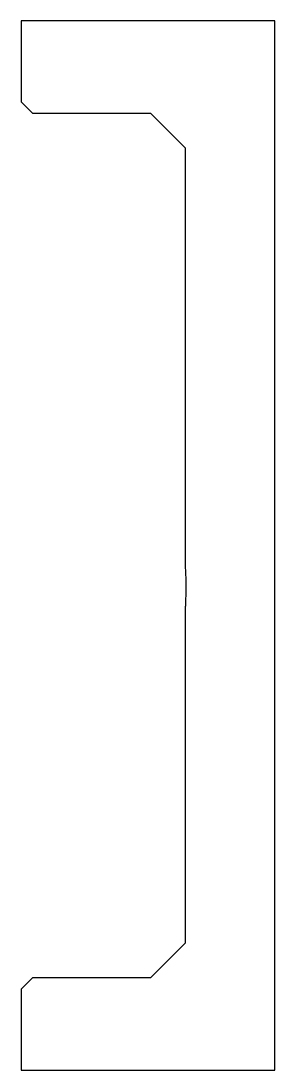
# Model space of a CAD drawing. Header units: metres. Extents: x 0 to 47.5, y 0 to 45.5.
# Drawn here: x 0 to 11, y 0 to 45.5 of the extents above.
import ezdxf

# ---------------------------------------------------------------- set-up
doc = ezdxf.new("R2010")
doc.units = ezdxf.units.M

msp = doc.modelspace()

# ---------------------------------------------------------------- linework, layer by layer
for p, q in [((11, 45.5), (0, 45.5)), ((0, 45.5), (0, 42)), ((11, 0), (11, 45.5)), ((0, 42), (0.5, 41.5)), ((0.5, 41.5), (5.60409, 41.5)), ((5.60409, 41.5), (7.10409, 40)), ((7.10409, 40), (7.10409, 22.1463)), ((7.10409, 22.1463), (7.10734, 22.0161)), ((7.10734, 22.0161), (7.11332, 21.7771)), ((7.11332, 21.7771), (7.12229, 21.6596)), ((7.12229, 21.6596), (7.14079, 21.168)), ((7.14079, 21.168), (7.14205, 21.1487)), ((7.142, 21.1358), (7.14079, 20.7898)), ((7.14205, 21.1487), (7.142, 21.1358)), ((7.14051, 20.6504), (7.1288, 20.3692)), ((7.14052, 20.6555), (7.14051, 20.6504)), ((7.14079, 20.7898), (7.14052, 20.6555)), ((7.11332, 20.0643), (7.10851, 19.8812)), ((7.11564, 20.0932), (7.11332, 20.0643)), ((7.11911, 20.1366), (7.11564, 20.0932)), ((7.1288, 20.3692), (7.11911, 20.1366)), ((7.10851, 19.8812), (7.10409, 19.7128)), ((7.10409, 19.7128), (7.10409, 5.5)), ((7.10409, 5.5), (5.60409, 4)), ((0.5, 4), (0, 3.5)), ((5.60409, 4), (0.5, 4)), ((0, 3.5), (0, 0)), ((0, 0), (11, 0))]:
    msp.add_line(p, q)

doc.saveas('drawing.dxf')
